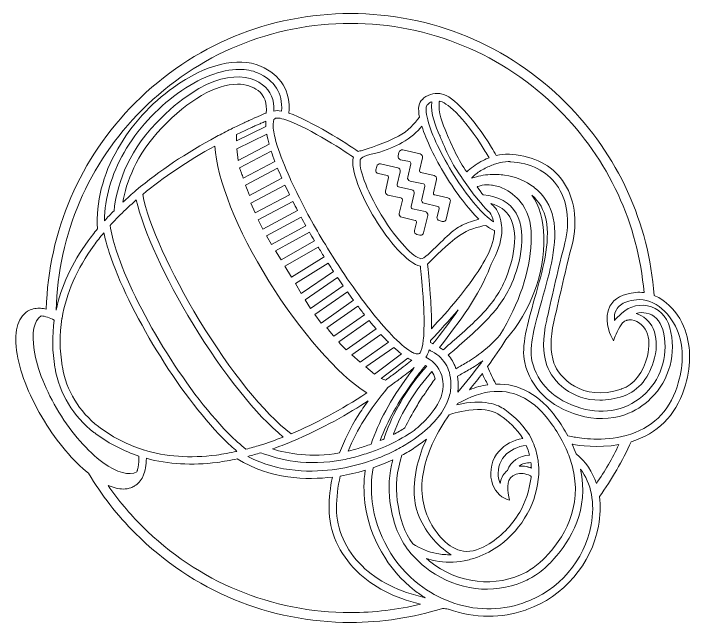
# Model space of a CAD drawing. Header units: millimetres. Extents: x 9 to 1326, y -344 to -41.
# Drawn here: x 9.3 to 325.7, y -325.1 to -40.9 of the extents above; entities that cross this region are included whole.
import ezdxf

# ---------------------------------------------------------------- set-up
doc = ezdxf.new("R2010")
doc.units = ezdxf.units.MM
doc.header["$MEASUREMENT"] = 0
doc.layers.add('Layer 4', color=7, linetype='Continuous')

# ---------------------------------------------------------------- blocks, each defined once
blk = doc.blocks.new('block 2')
at = {"layer": 'Layer 4', "lineweight": 0}
for points, knots in [([(322.81, -188.68), (322.81, -188.68), (322.81, -188.68), (322.81, -188.68), (321.09, -183.78), (317.83, -179.11), (313.88, -175.86), (312.13, -174.42), (310.25, -173.28), (308.31, -172.45), (307.07, -155.55), (302.91, -139.23), (295.93, -123.96), (288.9, -108.58), (279.2, -94.63), (267.08, -82.52), (240.23, -55.67), (204.54, -40.89), (166.58, -40.89), (128.61, -40.89), (92.92, -55.67), (66.08, -82.52), (40.3, -108.29), (25.56, -142.51), (24.52, -178.9), (23.6, -178.68), (22.72, -178.55), (21.9, -178.5), (21.9, -178.5), (21.54, -178.48), (21.54, -178.48), (21.54, -178.48), (21.43, -178.49), (21.43, -178.49), (19.3, -178.44), (17.41, -178.91), (15.81, -179.9), (10.98, -182.86), (9.26, -189.99), (10.97, -199.97), (12.59, -209.42), (17.09, -220.51), (23.64, -231.19), (29.73, -241.13), (37.06, -249.76), (44.27, -255.51), (50.31, -265.66), (57.65, -275.09), (66.08, -283.52), (92.92, -310.36), (128.61, -325.15), (166.58, -325.15), (181.24, -325.15), (195.7, -322.93), (209.54, -318.56), (210.52, -318.69), (211.4, -318.79), (212.24, -318.88), (212.24, -318.88), (212.29, -318.88), (212.29, -318.88), (218.37, -321.11), (224.66, -322.24), (230.98, -322.24), (236.79, -322.24), (242.59, -321.28), (248.2, -319.39), (248.42, -319.32), (248.64, -319.24), (248.86, -319.17), (266, -313.14), (279.14, -297.83), (282.32, -280.15), (283.19, -275.32), (283.34, -270.69), (282.75, -266.39), (288.57, -258.38), (293.56, -249.77), (297.56, -240.77), (309.96, -236.99), (318.29, -228.71), (322.32, -216.16), (325.59, -206.02), (325.75, -197.03), (322.81, -188.68)], [0, 0, 0, 0, 1, 1, 1, 2, 2, 2, 3, 3, 3, 4, 4, 4, 5, 5, 5, 6, 6, 6, 7, 7, 7, 8, 8, 8, 9, 9, 9, 10, 10, 10, 11, 11, 11, 12, 12, 12, 13, 13, 13, 14, 14, 14, 15, 15, 15, 16, 16, 16, 17, 17, 17, 18, 18, 18, 19, 19, 19, 20, 20, 20, 21, 21, 21, 22, 22, 22, 23, 23, 23, 24, 24, 24, 25, 25, 25, 26, 26, 26, 27, 27, 27, 28, 28, 28, 28]), ([(69.33, -85.77), (95.3, -59.79), (129.84, -45.48), (166.58, -45.48), (203.31, -45.48), (237.85, -59.79), (263.83, -85.77), (275.38, -97.32), (284.68, -110.6), (291.46, -125.23), (298.15, -139.69), (302.24, -155.13), (303.6, -171.14), (302.29, -170.96), (300.99, -170.94), (299.74, -171.07), (293.74, -171.71), (289.68, -173.86), (287.68, -177.47), (284.59, -183.02), (287.57, -190.1), (288.55, -192.14), (288.55, -192.14), (289.28, -193.64), (289.28, -193.64), (289.28, -193.64), (289.79, -192.34), (289.79, -192.34), (290.47, -190.59), (292.56, -185.83), (294.11, -184.8), (294.38, -184.62), (294.65, -184.47), (294.92, -184.35), (294.92, -184.35), (295.3, -184.19), (295.3, -184.19), (295.3, -184.19), (295.45, -184.15), (295.45, -184.15), (295.57, -184.11), (295.67, -184.08), (295.79, -184.04), (295.79, -184.04), (295.87, -184.02), (295.87, -184.02), (296.05, -183.98), (296.25, -183.94), (296.44, -183.92), (300.1, -183.53), (303.39, -186.38), (304.75, -189.39), (306.13, -192.46), (306.27, -196.31), (305.17, -200.83), (303.32, -208.43), (298.82, -214.16), (293.13, -216.16), (293.13, -216.16), (292.9, -216.23), (292.9, -216.23), (274.53, -222.36), (263.85, -210.65), (261.55, -204.03), (259.74, -198.81), (259.73, -192.68), (261.53, -184.74), (261.53, -184.74), (261.67, -184.1), (261.67, -184.1), (264.38, -172.06), (266.95, -160.68), (270.02, -148.85), (272.86, -137.9), (271.18, -126.66), (265.51, -118.79), (260.38, -111.67), (252.25, -107.47), (241.99, -106.64), (241.99, -106.64), (240.87, -106.57), (240.87, -106.57), (240.87, -106.57), (240.52, -106.56), (240.52, -106.56), (240.52, -106.56), (240.52, -106.57), (240.52, -106.57), (240.52, -106.57), (240.4, -106.57), (240.4, -106.57), (238.54, -106.53), (236.6, -106.74), (234.64, -107.19), (233.88, -105.86), (233.13, -104.58), (232.41, -103.41), (223.82, -89.38), (214.38, -79.32), (208.96, -78.36), (208.96, -78.36), (208.73, -78.3), (208.73, -78.3), (208.73, -78.3), (208.29, -78.25), (208.29, -78.25), (205.6, -77.95), (201.84, -78.8), (200.13, -80.98), (198.4, -82.31), (197.95, -85.11), (198.77, -89.31), (196.65, -92.13), (193.26, -95.89), (189.04, -98.1), (182.85, -101.33), (174.77, -103.94), (171.54, -104.93), (171.07, -104.95), (170.63, -105.05), (170.22, -105.22), (164.96, -101.75), (147.94, -90.77), (137.76, -87.33), (138.71, -77.13), (134.13, -69.55), (124.49, -65.39), (114.06, -60.88), (98.87, -64.61), (83.86, -75.36), (73.43, -82.84), (64.21, -93.01), (57.9, -104), (50.88, -116.23), (47.61, -129.16), (48.43, -141.42), (46.84, -143.33), (45.36, -145.23), (44.03, -147.06), (36.46, -157.44), (31.45, -168.3), (29.11, -179.35), (30.03, -144), (44.28, -110.81), (69.33, -85.77)], [0, 0, 0, 0, 1, 1, 1, 2, 2, 2, 3, 3, 3, 4, 4, 4, 5, 5, 5, 6, 6, 6, 7, 7, 7, 8, 8, 8, 9, 9, 9, 10, 10, 10, 11, 11, 11, 12, 12, 12, 13, 13, 13, 14, 14, 14, 15, 15, 15, 16, 16, 16, 17, 17, 17, 18, 18, 18, 19, 19, 19, 20, 20, 20, 21, 21, 21, 22, 22, 22, 23, 23, 23, 24, 24, 24, 25, 25, 25, 26, 26, 26, 27, 27, 27, 28, 28, 28, 29, 29, 29, 30, 30, 30, 31, 31, 31, 32, 32, 32, 33, 33, 33, 34, 34, 34, 35, 35, 35, 36, 36, 36, 37, 37, 37, 38, 38, 38, 39, 39, 39, 40, 40, 40, 41, 41, 41, 42, 42, 42, 43, 43, 43, 44, 44, 44, 45, 45, 45, 46, 46, 46, 47, 47, 47, 48, 48, 48, 48]), ([(134.38, -86.42), (132.91, -86.15), (131.71, -86.15), (130.72, -86.41), (131.07, -81.2), (129.32, -77.07), (125.51, -74.12), (116.91, -67.44), (98.77, -68.1), (75.95, -91.89), (61.65, -106.8), (57.3, -122.41), (56.17, -132.91), (54.61, -134.48), (53.13, -136.05), (51.75, -137.58), (51.77, -127.1), (54.93, -116.11), (60.89, -105.71), (66.96, -95.14), (75.83, -85.36), (85.87, -78.17), (95.98, -70.93), (106.21, -66.94), (114.68, -66.94), (117.81, -66.94), (120.65, -67.48), (123.13, -68.55), (131.19, -72.04), (134.98, -78.05), (134.38, -86.42)], [0, 0, 0, 0, 1, 1, 1, 2, 2, 2, 3, 3, 3, 4, 4, 4, 5, 5, 5, 6, 6, 6, 7, 7, 7, 8, 8, 8, 9, 9, 9, 10, 10, 10, 10]), ([(127.16, -87.36), (127.16, -87.36), (126.92, -87.46), (126.92, -87.46), (126.92, -87.46), (126.92, -87.45), (126.92, -87.45), (126.92, -87.45), (125.81, -87.92), (125.81, -87.92), (125.41, -88.08), (124.98, -88.26), (124.52, -88.46), (124.52, -88.46), (124.52, -88.45), (124.52, -88.45), (124.52, -88.45), (123.47, -88.91), (123.47, -88.91), (122.98, -89.12), (122.46, -89.35), (121.91, -89.59), (121.91, -89.59), (121.82, -89.63), (121.82, -89.63), (121.82, -89.63), (121.82, -89.63), (121.82, -89.63), (121.82, -89.63), (120.63, -90.16), (120.63, -90.16), (119.99, -90.45), (119.31, -90.75), (118.6, -91.08), (118.6, -91.08), (117.38, -91.65), (117.38, -91.65), (117.11, -91.77), (116.85, -91.89), (116.58, -92.02), (116.58, -92.02), (116.57, -92), (116.57, -92), (116.57, -92), (114.84, -92.84), (114.84, -92.84), (114.84, -92.84), (114.84, -92.84), (114.84, -92.84), (114.84, -92.84), (113.3, -93.59), (113.3, -93.59), (113.3, -93.59), (113.3, -93.58), (113.3, -93.58), (113.3, -93.58), (112.57, -93.95), (112.57, -93.95), (112.57, -93.95), (111.55, -94.45), (111.55, -94.45), (111.55, -94.45), (110.83, -94.81), (110.83, -94.81), (108.54, -95.95), (106.25, -97.14), (104.02, -98.34), (89.84, -105.96), (77.23, -114.38), (66.55, -123.37), (64.39, -125.18), (62.27, -127.07), (60.22, -128.99), (61.86, -119.93), (66.38, -106.85), (78.44, -94.28), (91.06, -81.12), (103.61, -73.87), (113.77, -73.87), (117.56, -73.87), (120.89, -74.89), (123.4, -76.84), (126.5, -79.25), (127.77, -82.79), (127.16, -87.36)], [0, 0, 0, 0, 1, 1, 1, 2, 2, 2, 3, 3, 3, 4, 4, 4, 5, 5, 5, 6, 6, 6, 7, 7, 7, 8, 8, 8, 9, 9, 9, 10, 10, 10, 11, 11, 11, 12, 12, 12, 13, 13, 13, 14, 14, 14, 15, 15, 15, 16, 16, 16, 17, 17, 17, 18, 18, 18, 19, 19, 19, 20, 20, 20, 21, 21, 21, 22, 22, 22, 23, 23, 23, 24, 24, 24, 25, 25, 25, 26, 26, 26, 27, 27, 27, 28, 28, 28, 28]), ([(208.22, -97.99), (208.22, -97.99), (208.52, -97.86), (208.52, -97.86), (208.52, -97.86), (208.22, -97.99), (208.22, -97.99), (211.07, -104.66), (214.01, -111.55), (218.6, -117.5), (218.6, -117.5), (218.59, -117.51), (218.59, -117.51), (218.59, -117.51), (219.04, -118.23), (219.04, -118.23), (219.04, -118.23), (219.36, -118.62), (219.36, -118.62), (219.36, -118.62), (224.32, -125.71), (224.32, -125.71), (224.84, -126.34), (229.47, -131.9), (231.56, -133.84), (232.23, -134.56), (232.9, -136.19), (233.33, -138.1), (232.73, -137.71), (232.08, -137.24), (231.4, -136.68), (231.4, -136.68), (231.32, -136.62), (231.32, -136.62), (226.24, -132.43), (219.72, -124.25), (213.88, -114.71), (208.08, -105.25), (203.75, -95.76), (202.3, -89.33), (201.46, -85.57), (201.9, -83.92), (202.27, -83.69), (202.27, -83.69), (202.53, -83.5), (202.53, -83.5), (202.53, -83.5), (202.78, -83.19), (202.78, -83.19), (203.07, -82.77), (203.73, -82.35), (204.57, -82.06), (203.89, -87.83), (206.29, -93.45), (208.22, -97.99)], [0, 0, 0, 0, 1, 1, 1, 2, 2, 2, 3, 3, 3, 4, 4, 4, 5, 5, 5, 6, 6, 6, 7, 7, 7, 8, 8, 8, 9, 9, 9, 10, 10, 10, 11, 11, 11, 12, 12, 12, 13, 13, 13, 14, 14, 14, 15, 15, 15, 16, 16, 16, 17, 17, 17, 18, 18, 18, 18]), ([(208.04, -82.1), (208.06, -81.97), (208.09, -81.86), (208.12, -81.8), (208.12, -81.8), (208.23, -81.74), (208.23, -81.74), (210.75, -82.05), (218.93, -88.01), (229.47, -105.21), (230.03, -106.13), (230.62, -107.11), (231.25, -108.21), (230.29, -108.56), (229.36, -108.97), (228.44, -109.44), (228.44, -109.44), (228.43, -109.43), (228.43, -109.43), (228.43, -109.43), (227.43, -109.98), (227.43, -109.98), (226.22, -110.66), (225.04, -111.44), (223.96, -112.28), (222.77, -113.1), (221.74, -113.95), (220.88, -114.81), (216.82, -109.34), (214.06, -102.88), (211.39, -96.63), (209.58, -92.37), (207.32, -87.07), (208.04, -82.1)], [0, 0, 0, 0, 1, 1, 1, 2, 2, 2, 3, 3, 3, 4, 4, 4, 5, 5, 5, 6, 6, 6, 7, 7, 7, 8, 8, 8, 9, 9, 9, 10, 10, 10, 11, 11, 11, 11]), ([(127, -93.61), (127, -93.61), (113.31, -100.36), (113.31, -100.36), (113.31, -100.36), (113.36, -97.4), (113.36, -97.4), (113.36, -97.4), (117.41, -95.44), (117.41, -95.44), (117.8, -95.25), (118.2, -95.07), (118.58, -94.89), (118.58, -94.89), (119.98, -94.24), (119.98, -94.24), (120.66, -93.93), (121.31, -93.63), (121.93, -93.35), (121.93, -93.35), (123.86, -92.5), (123.86, -92.5), (124.17, -92.37), (124.47, -92.23), (124.76, -92.11), (124.76, -92.11), (125.27, -91.89), (125.27, -91.89), (125.93, -91.61), (126.54, -91.35), (127.09, -91.12), (126.99, -91.86), (126.96, -92.7), (127, -93.61)], [0, 0, 0, 0, 1, 1, 1, 2, 2, 2, 3, 3, 3, 4, 4, 4, 5, 5, 5, 6, 6, 6, 7, 7, 7, 8, 8, 8, 9, 9, 9, 10, 10, 10, 11, 11, 11, 11]), ([(178.02, -136.72), (184.18, -146.77), (193.37, -157.86), (199.19, -158.8), (199.48, -161.43), (200, -166.43), (200.39, -171.93), (200.55, -174.25), (200.68, -176.5), (200.77, -178.65), (201, -184.3), (200.95, -188.98), (200.62, -192.53), (200.53, -193.52), (200.41, -194.44), (200.27, -195.26), (199.73, -198.41), (199, -199.31), (198.75, -199.54), (198.75, -199.54), (198.36, -199.72), (198.36, -199.72), (198.19, -199.81), (197.91, -199.83), (197.57, -199.78), (197.33, -199.75), (197.05, -199.68), (196.74, -199.58), (196.39, -199.46), (196.02, -199.3), (195.63, -199.11), (195.63, -199.11), (195.57, -199.08), (195.57, -199.08), (193.29, -197.91), (190.36, -195.55), (186.87, -192.05), (183.85, -189.03), (180.52, -185.25), (176.98, -180.84), (170.07, -172.23), (162.75, -161.69), (155.8, -150.35), (150.59, -141.85), (145.94, -133.49), (141.96, -125.48), (140.66, -122.86), (139.44, -120.3), (138.34, -117.85), (135.76, -112.15), (133.76, -107.04), (132.4, -102.67), (132.4, -102.67), (132.24, -102.15), (132.24, -102.15), (131.32, -99.12), (130.74, -96.53), (130.52, -94.46), (130.23, -91.62), (130.69, -90.26), (131.18, -89.96), (131.18, -89.96), (131.35, -89.85), (131.35, -89.85), (131.39, -89.82), (131.65, -89.66), (132.36, -89.66), (133.14, -89.66), (134.17, -89.84), (135.41, -90.2), (144.72, -92.86), (162.39, -104.2), (167.95, -107.86), (166.16, -113.48), (171.87, -126.69), (178.02, -136.72)], [0, 0, 0, 0, 1, 1, 1, 2, 2, 2, 3, 3, 3, 4, 4, 4, 5, 5, 5, 6, 6, 6, 7, 7, 7, 8, 8, 8, 9, 9, 9, 10, 10, 10, 11, 11, 11, 12, 12, 12, 13, 13, 13, 14, 14, 14, 15, 15, 15, 16, 16, 16, 17, 17, 17, 18, 18, 18, 19, 19, 19, 20, 20, 20, 21, 21, 21, 22, 22, 22, 23, 23, 23, 24, 24, 24, 25, 25, 25, 25]), ([(171.14, -109), (171.21, -108.8), (171.88, -107.44), (178.36, -106.01), (183.5, -104.88), (187.46, -102.81), (190.64, -101.16), (194.55, -99.11), (197.76, -95.93), (199.86, -93.46), (201.9, -99.96), (205.92, -108.32), (210.94, -116.52), (215.99, -124.76), (221.64, -132.16), (226.53, -136.92), (225.14, -137.25), (223.81, -137.64), (222.55, -138.09), (219.83, -139.04), (217.45, -140.24), (215.46, -141.66), (213.04, -143.38), (210.27, -146.11), (207.59, -148.74), (204.47, -151.81), (200.58, -155.63), (199.38, -155.33), (196.03, -154.52), (188.84, -147.78), (180.96, -134.92), (173.58, -122.87), (170.39, -112.72), (171.12, -109.25), (171.12, -109.25), (171.17, -109.12), (171.17, -109.12), (171.17, -109.12), (171.14, -109), (171.14, -109)], [0, 0, 0, 0, 1, 1, 1, 2, 2, 2, 3, 3, 3, 4, 4, 4, 5, 5, 5, 6, 6, 6, 7, 7, 7, 8, 8, 8, 9, 9, 9, 10, 10, 10, 11, 11, 11, 12, 12, 12, 13, 13, 13, 13]), ([(114.1, -109.45), (114.1, -109.45), (113.57, -104.08), (113.57, -104.08), (113.57, -104.08), (127.45, -97.23), (127.45, -97.23), (127.71, -98.62), (128.08, -100.15), (128.54, -101.8), (128.54, -101.8), (114.1, -109.45), (114.1, -109.45)], [0, 0, 0, 0, 1, 1, 1, 2, 2, 2, 3, 3, 3, 4, 4, 4, 4]), ([(103.19, -102.72), (104.15, -118.23), (113.58, -141.76), (128.5, -165.85), (143.16, -189.5), (160.6, -209.42), (174.16, -218.02), (162.21, -225.84), (150.33, -232.26), (138.84, -237.1), (126.12, -227.27), (110.51, -207.96), (95.99, -184.09), (82.4, -161.75), (72.29, -139.27), (69.54, -125.37), (79.24, -117.3), (90.56, -109.69), (103.19, -102.72)], [0, 0, 0, 0, 1, 1, 1, 2, 2, 2, 3, 3, 3, 4, 4, 4, 5, 5, 5, 6, 6, 6, 6]), ([(189.95, -109.12), (189.95, -109.12), (194.07, -109.99), (194.07, -109.99), (194.3, -110.04), (194.49, -110.17), (194.61, -110.37), (194.74, -110.56), (194.78, -110.8), (194.72, -111.02), (194.72, -111.02), (193.26, -117.25), (193.26, -117.25), (193.17, -117.64), (193.24, -118.05), (193.45, -118.39), (193.67, -118.74), (194, -118.98), (194.4, -119.06), (194.4, -119.06), (200.58, -120.44), (200.58, -120.44), (200.81, -120.49), (201, -120.63), (201.12, -120.82), (201.24, -121.02), (201.28, -121.25), (201.23, -121.47), (201.23, -121.47), (199.8, -127.64), (199.8, -127.64), (199.7, -128.03), (199.77, -128.44), (199.99, -128.78), (200.2, -129.12), (200.54, -129.36), (200.93, -129.45), (200.93, -129.45), (207.3, -130.9), (207.3, -130.9), (207.53, -130.96), (207.72, -131.09), (207.84, -131.29), (207.96, -131.49), (208, -131.72), (207.94, -131.94), (207.94, -131.94), (206.98, -135.74), (206.98, -135.74), (206.78, -136.54), (207.24, -137.34), (208.04, -137.56), (208.04, -137.56), (209.39, -137.95), (209.39, -137.95), (209.53, -137.98), (209.66, -138), (209.8, -138), (210.07, -138), (210.33, -137.93), (210.56, -137.79), (210.92, -137.58), (211.17, -137.24), (211.27, -136.84), (211.27, -136.84), (213.17, -128.75), (213.17, -128.75), (213.27, -128.35), (213.2, -127.94), (212.98, -127.6), (212.77, -127.25), (212.43, -127.01), (212.03, -126.93), (212.03, -126.93), (205.93, -125.58), (205.93, -125.58), (205.7, -125.54), (205.51, -125.4), (205.39, -125.21), (205.27, -125.01), (205.23, -124.78), (205.28, -124.56), (205.28, -124.56), (206.73, -118.32), (206.73, -118.32), (206.82, -117.92), (206.75, -117.52), (206.53, -117.17), (206.32, -116.83), (205.98, -116.59), (205.59, -116.5), (205.59, -116.5), (199.48, -115.12), (199.48, -115.12), (199.26, -115.06), (199.07, -114.93), (198.95, -114.74), (198.83, -114.54), (198.79, -114.31), (198.84, -114.09), (198.84, -114.09), (200.21, -108.23), (200.21, -108.23), (200.31, -107.83), (200.24, -107.43), (200.02, -107.08), (199.81, -106.74), (199.47, -106.5), (199.08, -106.41), (199.08, -106.41), (191.01, -104.58), (191.01, -104.58), (190.22, -104.4), (189.43, -104.89), (189.21, -105.7), (189.21, -105.7), (188.8, -107.26), (188.8, -107.26), (188.7, -107.66), (188.76, -108.08), (188.98, -108.43), (189.2, -108.79), (189.54, -109.03), (189.95, -109.12)], [0, 0, 0, 0, 1, 1, 1, 2, 2, 2, 3, 3, 3, 4, 4, 4, 5, 5, 5, 6, 6, 6, 7, 7, 7, 8, 8, 8, 9, 9, 9, 10, 10, 10, 11, 11, 11, 12, 12, 12, 13, 13, 13, 14, 14, 14, 15, 15, 15, 16, 16, 16, 17, 17, 17, 18, 18, 18, 19, 19, 19, 20, 20, 20, 21, 21, 21, 22, 22, 22, 23, 23, 23, 24, 24, 24, 25, 25, 25, 26, 26, 26, 27, 27, 27, 28, 28, 28, 29, 29, 29, 30, 30, 30, 31, 31, 31, 32, 32, 32, 33, 33, 33, 34, 34, 34, 35, 35, 35, 36, 36, 36, 37, 37, 37, 38, 38, 38, 39, 39, 39, 40, 40, 40, 41, 41, 41, 41]), ([(116.48, -117.75), (116.21, -116.93), (115.95, -116.14), (115.71, -115.37), (115.71, -115.37), (114.81, -112.98), (114.81, -112.98), (114.81, -112.98), (129.58, -105.15), (129.58, -105.15), (130.08, -106.66), (130.65, -108.26), (131.28, -109.91), (131.28, -109.91), (116.48, -117.75), (116.48, -117.75)], [0, 0, 0, 0, 1, 1, 1, 2, 2, 2, 3, 3, 3, 4, 4, 4, 5, 5, 5, 5]), ([(261.26, -136.45), (260.07, -130.63), (256.98, -125.65), (252.32, -122.03), (252.32, -122.03), (252.27, -122), (252.27, -122), (248.44, -119.03), (243.67, -117.06), (238.5, -116.31), (236.32, -115.99), (234.06, -115.9), (231.82, -116.03), (228.86, -116.21), (225.99, -116.78), (223.27, -117.74), (223.24, -117.71), (223.21, -117.67), (223.18, -117.64), (223.65, -117.13), (224.14, -116.65), (224.63, -116.21), (225.94, -115.12), (227.6, -114.05), (229.42, -113.11), (231.06, -112.28), (232.74, -111.58), (234.43, -111.06), (236.51, -110.41), (238.51, -110.05), (240.21, -110.03), (240.21, -110.03), (240.51, -110.02), (240.51, -110.02), (240.57, -110.02), (240.62, -110.02), (240.71, -110.03), (240.71, -110.03), (240.98, -110.03), (240.98, -110.03), (241.06, -110.04), (241.14, -110.04), (241.22, -110.04), (250.68, -110.69), (258.11, -114.42), (262.71, -120.81), (267.79, -127.86), (269.27, -138.02), (266.68, -147.99), (263.58, -159.94), (261, -171.36), (258.28, -183.46), (258.28, -183.46), (258.16, -183.99), (258.16, -183.99), (256.22, -192.58), (256.26, -199.31), (258.29, -205.16), (260.98, -212.91), (269.92, -221.38), (283, -221.38), (286.4, -221.38), (290.08, -220.81), (294, -219.5), (294, -219.5), (294.27, -219.41), (294.27, -219.41), (301.07, -217.02), (306.4, -210.38), (308.52, -201.65), (309.8, -196.36), (309.59, -191.76), (307.89, -187.98), (306.36, -184.57), (303.34, -181.89), (299.98, -180.88), (301.52, -180.47), (303.11, -180.41), (304.63, -180.69), (308.4, -181.41), (311.13, -184.16), (312.32, -188.46), (315.26, -199.04), (312.24, -210.38), (304.43, -218.07), (296.49, -225.88), (285.45, -228.45), (274.13, -225.11), (261.84, -221.48), (253.72, -213.62), (251.26, -202.97), (249.74, -196.38), (252.7, -185.95), (255.84, -174.91), (259.64, -161.55), (263.56, -147.73), (261.26, -136.45)], [0, 0, 0, 0, 1, 1, 1, 2, 2, 2, 3, 3, 3, 4, 4, 4, 5, 5, 5, 6, 6, 6, 7, 7, 7, 8, 8, 8, 9, 9, 9, 10, 10, 10, 11, 11, 11, 12, 12, 12, 13, 13, 13, 14, 14, 14, 15, 15, 15, 16, 16, 16, 17, 17, 17, 18, 18, 18, 19, 19, 19, 20, 20, 20, 21, 21, 21, 22, 22, 22, 23, 23, 23, 24, 24, 24, 25, 25, 25, 26, 26, 26, 27, 27, 27, 28, 28, 28, 29, 29, 29, 30, 30, 30, 31, 31, 31, 32, 32, 32, 32]), ([(119.41, -125.76), (118.77, -124.16), (118.17, -122.58), (117.62, -121.05), (117.62, -121.05), (132.55, -113.14), (132.55, -113.14), (133.17, -114.63), (133.83, -116.2), (134.54, -117.79), (134.54, -117.79), (119.41, -125.76), (119.41, -125.76)], [0, 0, 0, 0, 1, 1, 1, 2, 2, 2, 3, 3, 3, 4, 4, 4, 4]), ([(179.58, -115.63), (179.58, -115.63), (183.68, -116.47), (183.68, -116.47), (183.91, -116.52), (184.11, -116.65), (184.23, -116.85), (184.36, -117.05), (184.4, -117.28), (184.34, -117.5), (184.34, -117.5), (182.86, -123.79), (182.86, -123.79), (182.76, -124.19), (182.83, -124.59), (183.05, -124.94), (183.26, -125.28), (183.6, -125.52), (184, -125.61), (184, -125.61), (190.13, -126.98), (190.13, -126.98), (190.35, -127.03), (190.54, -127.16), (190.66, -127.36), (190.79, -127.55), (190.83, -127.78), (190.77, -128), (190.77, -128), (189.35, -134.2), (189.35, -134.2), (189.26, -134.6), (189.33, -135), (189.54, -135.34), (189.76, -135.69), (190.09, -135.93), (190.49, -136.01), (190.49, -136.01), (196.76, -137.43), (196.76, -137.43), (196.98, -137.48), (197.18, -137.62), (197.3, -137.82), (197.42, -138.01), (197.45, -138.25), (197.4, -138.47), (197.4, -138.47), (196.45, -142.21), (196.45, -142.21), (196.35, -142.6), (196.41, -143.01), (196.62, -143.35), (196.83, -143.7), (197.17, -143.95), (197.56, -144.04), (197.56, -144.04), (198.89, -144.36), (198.89, -144.36), (199.01, -144.39), (199.13, -144.41), (199.25, -144.41), (199.52, -144.41), (199.79, -144.33), (200.03, -144.18), (200.37, -143.97), (200.62, -143.64), (200.71, -143.25), (200.71, -143.25), (202.62, -135.2), (202.62, -135.2), (202.72, -134.8), (202.65, -134.39), (202.43, -134.05), (202.22, -133.7), (201.88, -133.46), (201.48, -133.37), (201.48, -133.37), (195.52, -132.07), (195.52, -132.07), (195.3, -132.02), (195.11, -131.89), (194.98, -131.69), (194.86, -131.49), (194.82, -131.26), (194.88, -131.04), (194.88, -131.04), (196.32, -124.96), (196.32, -124.96), (196.41, -124.56), (196.35, -124.15), (196.13, -123.81), (195.91, -123.46), (195.57, -123.22), (195.17, -123.14), (195.17, -123.14), (189, -121.78), (189, -121.78), (188.78, -121.73), (188.58, -121.6), (188.46, -121.4), (188.34, -121.21), (188.3, -120.98), (188.35, -120.75), (188.35, -120.75), (189.78, -114.72), (189.78, -114.72), (189.87, -114.33), (189.81, -113.92), (189.59, -113.57), (189.37, -113.23), (189.04, -112.99), (188.64, -112.9), (188.64, -112.9), (180.6, -111.12), (180.6, -111.12), (179.8, -110.94), (179.01, -111.44), (178.8, -112.25), (178.8, -112.25), (178.42, -113.79), (178.42, -113.79), (178.32, -114.19), (178.38, -114.61), (178.6, -114.96), (178.83, -115.31), (179.17, -115.55), (179.58, -115.63)], [0, 0, 0, 0, 1, 1, 1, 2, 2, 2, 3, 3, 3, 4, 4, 4, 5, 5, 5, 6, 6, 6, 7, 7, 7, 8, 8, 8, 9, 9, 9, 10, 10, 10, 11, 11, 11, 12, 12, 12, 13, 13, 13, 14, 14, 14, 15, 15, 15, 16, 16, 16, 17, 17, 17, 18, 18, 18, 19, 19, 19, 20, 20, 20, 21, 21, 21, 22, 22, 22, 23, 23, 23, 24, 24, 24, 25, 25, 25, 26, 26, 26, 27, 27, 27, 28, 28, 28, 29, 29, 29, 30, 30, 30, 31, 31, 31, 32, 32, 32, 33, 33, 33, 34, 34, 34, 35, 35, 35, 36, 36, 36, 37, 37, 37, 38, 38, 38, 39, 39, 39, 40, 40, 40, 41, 41, 41, 42, 42, 42, 42]), ([(122.08, -133.98), (122.08, -133.98), (120.04, -129.33), (120.04, -129.33), (120.04, -129.33), (135.96, -120.94), (135.96, -120.94), (136.65, -122.43), (137.38, -123.96), (138.13, -125.5), (138.13, -125.5), (122.08, -133.98), (122.08, -133.98)], [0, 0, 0, 0, 1, 1, 1, 2, 2, 2, 3, 3, 3, 4, 4, 4, 4]), ([(226.38, -200.1), (225.1, -201.05), (223.81, -201.93), (222.55, -202.72), (220.84, -203.79), (219.04, -204.81), (217.3, -205.8), (216.79, -206.09), (216.27, -206.38), (215.76, -206.68), (215.54, -206.01), (215.29, -205.36), (215.01, -204.74), (215.01, -204.74), (215.04, -204.73), (215.04, -204.73), (215.04, -204.73), (214.31, -203.33), (214.31, -203.33), (214.31, -203.33), (214.15, -203.04), (214.15, -203.04), (214.15, -203.04), (214.14, -203.05), (214.14, -203.05), (213.59, -202.12), (212.95, -201.22), (212.23, -200.37), (213.88, -198.88), (215.64, -197.35), (217.21, -195.97), (217.21, -195.97), (217.29, -195.9), (217.29, -195.9), (220.6, -193), (224.03, -190.01), (227.25, -186.86), (227.25, -186.86), (227.77, -186.35), (227.77, -186.35), (234.13, -180.07), (238.4, -174.35), (241.2, -168.34), (244.95, -160.32), (249.73, -144.07), (243.9, -134.1), (240.95, -129.05), (235.75, -126.15), (228.46, -125.47), (228.09, -125.04), (227.73, -124.59), (227.39, -124.17), (227.39, -124.17), (225.74, -121.74), (225.74, -121.74), (225.84, -121.7), (225.94, -121.67), (226.04, -121.63), (226.74, -121.39), (227.43, -121.18), (228.07, -121.04), (229.48, -120.81), (230.95, -120.79), (232.45, -120.97), (232.78, -121.01), (233.09, -121.05), (233.41, -121.11), (235.3, -121.45), (237.15, -122.09), (238.92, -123.02), (242.05, -124.66), (244.83, -127.16), (246.95, -130.24), (250.04, -134.75), (251.27, -140.08), (250.92, -147.55), (250.26, -161.65), (245.49, -175.86), (236.33, -190.98), (233.31, -194.39), (229.96, -197.46), (226.38, -200.1)], [0, 0, 0, 0, 1, 1, 1, 2, 2, 2, 3, 3, 3, 4, 4, 4, 5, 5, 5, 6, 6, 6, 7, 7, 7, 8, 8, 8, 9, 9, 9, 10, 10, 10, 11, 11, 11, 12, 12, 12, 13, 13, 13, 14, 14, 14, 15, 15, 15, 16, 16, 16, 17, 17, 17, 18, 18, 18, 19, 19, 19, 20, 20, 20, 21, 21, 21, 22, 22, 22, 23, 23, 23, 24, 24, 24, 25, 25, 25, 26, 26, 26, 27, 27, 27, 27]), ([(319.04, -215.11), (319.04, -215.11), (319.04, -215.11), (319.04, -215.11), (315.22, -226.97), (307.2, -234.62), (295.21, -237.86), (284.55, -240.74), (274.01, -239.16), (271.03, -238.61), (270.08, -238.43), (269.07, -238.22), (268.02, -237.97), (266.49, -235.18), (264.74, -232.43), (262.81, -229.78), (254.89, -218.88), (245.36, -213.52), (234.48, -213.84), (232.94, -211.23), (231.63, -208.5), (230.57, -205.69), (233.76, -201.37), (236.64, -197.1), (239.12, -193.02), (250.79, -179.75), (257.23, -162.31), (256.77, -145.18), (256.55, -137.05), (254.7, -130.49), (251.27, -125.65), (254.68, -128.68), (256.96, -132.62), (257.88, -137.14), (260.02, -147.6), (256.21, -161.01), (252.52, -173.97), (249.26, -185.45), (246.18, -196.29), (247.9, -203.75), (250.65, -215.66), (259.62, -224.43), (273.15, -228.42), (280.56, -230.6), (288.02, -230.51), (294.72, -228.15), (299.24, -226.56), (303.32, -224), (306.85, -220.52), (315.55, -211.96), (318.92, -199.32), (315.65, -187.53), (314.11, -181.99), (310.33, -178.26), (305.27, -177.31), (300.33, -176.37), (294.99, -178.28), (291.99, -182.07), (291.15, -182.66), (290.4, -183.39), (289.79, -184.2), (289.62, -182.23), (289.92, -180.53), (290.69, -179.15), (291.6, -177.52), (293.22, -176.28), (295.52, -175.47), (296.83, -175.01), (298.37, -174.69), (300.1, -174.5), (308.59, -173.59), (316.66, -181.58), (319.56, -189.82), (322.23, -197.44), (322.06, -205.71), (319.04, -215.11)], [0, 0, 0, 0, 1, 1, 1, 2, 2, 2, 3, 3, 3, 4, 4, 4, 5, 5, 5, 6, 6, 6, 7, 7, 7, 8, 8, 8, 9, 9, 9, 10, 10, 10, 11, 11, 11, 12, 12, 12, 13, 13, 13, 14, 14, 14, 15, 15, 15, 16, 16, 16, 17, 17, 17, 18, 18, 18, 19, 19, 19, 20, 20, 20, 21, 21, 21, 22, 22, 22, 23, 23, 23, 24, 24, 24, 25, 25, 25, 25]), ([(109.73, -237.04), (109.73, -237.04), (109.61, -236.93), (109.61, -236.93), (109.54, -236.85), (109.46, -236.77), (109.38, -236.69), (109.38, -236.69), (109.34, -236.64), (109.34, -236.64), (89.27, -216.31), (65.94, -178.17), (57.2, -151.39), (55.8, -147.07), (54.83, -143.2), (54.33, -139.87), (55.82, -138.22), (57.4, -136.55), (59.04, -134.92), (61.34, -132.61), (63.87, -130.26), (66.56, -127.92), (69.87, -142.37), (79.77, -164), (93.12, -185.94), (107.21, -209.1), (122.51, -228.24), (135.17, -238.58), (131.44, -240.06), (127.8, -241.35), (124.33, -242.42), (122.19, -243.09), (119.98, -243.71), (117.77, -244.28), (115.2, -242.25), (112.49, -239.82), (109.73, -237.04)], [0, 0, 0, 0, 1, 1, 1, 2, 2, 2, 3, 3, 3, 4, 4, 4, 5, 5, 5, 6, 6, 6, 7, 7, 7, 8, 8, 8, 9, 9, 9, 10, 10, 10, 11, 11, 11, 12, 12, 12, 12]), ([(125.67, -141.55), (125.67, -141.55), (123.52, -137.11), (123.52, -137.11), (123.52, -137.11), (139.67, -128.59), (139.67, -128.59), (140.38, -130.01), (141.12, -131.45), (141.88, -132.88), (141.88, -132.88), (125.67, -141.55), (125.67, -141.55)], [0, 0, 0, 0, 1, 1, 1, 2, 2, 2, 3, 3, 3, 4, 4, 4, 4]), ([(231.82, -159.05), (232.02, -158.56), (232.21, -158.06), (232.38, -157.59), (235.28, -152.39), (236.8, -147.93), (237.17, -143.57), (237.25, -142.66), (237.26, -141.74), (237.19, -140.76), (237.02, -138.3), (236.27, -134.61), (234.73, -132.32), (234.59, -132.12), (234.23, -131.61), (234.03, -131.42), (234.03, -131.42), (233.98, -131.38), (233.98, -131.38), (233.87, -131.26), (233.74, -131.15), (233.63, -131.05), (233.15, -130.61), (232.66, -130.12), (232.16, -129.61), (236.18, -130.67), (239.12, -132.77), (240.92, -135.84), (246.03, -144.58), (241.54, -159.47), (238.07, -166.88), (235.45, -172.5), (231.41, -177.91), (225.35, -183.9), (225.35, -183.9), (224.84, -184.4), (224.84, -184.4), (221.68, -187.48), (218.29, -190.44), (215.01, -193.31), (213.28, -194.83), (211.48, -196.4), (209.76, -197.95), (209.24, -197.53), (208.69, -197.12), (208.11, -196.73), (217.87, -184.26), (226.39, -172.8), (231.82, -159.05)], [0, 0, 0, 0, 1, 1, 1, 2, 2, 2, 3, 3, 3, 4, 4, 4, 5, 5, 5, 6, 6, 6, 7, 7, 7, 8, 8, 8, 9, 9, 9, 10, 10, 10, 11, 11, 11, 12, 12, 12, 13, 13, 13, 14, 14, 14, 15, 15, 15, 16, 16, 16, 16]), ([(129.75, -148.69), (129.75, -148.69), (127.28, -144.6), (127.28, -144.6), (127.28, -144.6), (143.5, -135.93), (143.5, -135.93), (144.22, -137.26), (144.96, -138.61), (145.72, -139.96), (145.72, -139.96), (129.75, -148.69), (129.75, -148.69)], [0, 0, 0, 0, 1, 1, 1, 2, 2, 2, 3, 3, 3, 4, 4, 4, 4]), ([(232.7, -141.73), (232.7, -141.73), (233.02, -141.9), (233.02, -141.9), (233.02, -141.9), (233.03, -141.88), (233.03, -141.88), (233.28, -142), (233.53, -142.11), (233.78, -142.2), (233.78, -142.59), (233.77, -142.94), (233.74, -143.28), (233.4, -147.16), (232, -151.21), (229.3, -156.03), (228.7, -157.1), (228.06, -158.18), (227.34, -159.33), (220.84, -169.77), (212.46, -179.3), (204.32, -188.04), (204.39, -185.32), (204.36, -182.21), (204.23, -178.78), (204.23, -178.78), (204.2, -178.22), (204.2, -178.22), (204.11, -176.16), (203.99, -173.96), (203.83, -171.69), (203.42, -165.82), (202.86, -160.58), (202.56, -157.88), (202.68, -157.75), (202.88, -157.54), (203.16, -157.24), (205.54, -154.77), (211.69, -148.58), (217.46, -144.47), (221.35, -141.7), (226.27, -140.39), (229.75, -139.78), (230.35, -140.24), (230.93, -140.65), (231.47, -141), (231.47, -141), (231.46, -141.03), (231.46, -141.03), (231.46, -141.03), (232.7, -141.73), (232.7, -141.73)], [0, 0, 0, 0, 1, 1, 1, 2, 2, 2, 3, 3, 3, 4, 4, 4, 5, 5, 5, 6, 6, 6, 7, 7, 7, 8, 8, 8, 9, 9, 9, 10, 10, 10, 11, 11, 11, 12, 12, 12, 13, 13, 13, 14, 14, 14, 15, 15, 15, 16, 16, 16, 17, 17, 17, 17]), ([(53.92, -152.46), (62.79, -179.65), (86.59, -218.54), (106.97, -239.16), (106.97, -239.16), (107.37, -239.56), (107.37, -239.56), (109.46, -241.66), (111.54, -243.58), (113.56, -245.29), (110.27, -246.01), (107.04, -246.58), (103.95, -246.98), (91.69, -248.56), (80.27, -247.76), (69.98, -244.58), (69.98, -244.58), (69.78, -244.52), (69.78, -244.52), (62.78, -242.33), (56.18, -239.01), (50.17, -234.63), (49.74, -234.32), (49.32, -234.01), (48.9, -233.69), (39.92, -226.82), (33.93, -216.93), (32.03, -205.82), (32.03, -205.82), (31.98, -205.56), (31.98, -205.56), (30.73, -198.09), (30.7, -190.6), (31.87, -183.3), (31.87, -183.3), (31.9, -183.14), (31.9, -183.14), (33.8, -171.52), (38.82, -160.06), (46.82, -149.09), (48.22, -147.17), (49.77, -145.19), (51.42, -143.22), (52, -146.02), (52.84, -149.13), (53.92, -152.46)], [0, 0, 0, 0, 1, 1, 1, 2, 2, 2, 3, 3, 3, 4, 4, 4, 5, 5, 5, 6, 6, 6, 7, 7, 7, 8, 8, 8, 9, 9, 9, 10, 10, 10, 11, 11, 11, 12, 12, 12, 13, 13, 13, 14, 14, 14, 15, 15, 15, 15]), ([(134.12, -155.9), (134.12, -155.9), (131.54, -151.64), (131.54, -151.64), (131.54, -151.64), (147.41, -142.96), (147.41, -142.96), (148.15, -144.25), (148.91, -145.55), (149.71, -146.92), (149.71, -146.92), (134.12, -155.9), (134.12, -155.9)], [0, 0, 0, 0, 1, 1, 1, 2, 2, 2, 3, 3, 3, 4, 4, 4, 4]), ([(139.04, -164.01), (139.04, -164.01), (135.91, -158.85), (135.91, -158.85), (135.91, -158.85), (151.48, -149.88), (151.48, -149.88), (151.93, -150.64), (152.39, -151.39), (152.86, -152.15), (153.33, -152.92), (153.81, -153.69), (154.28, -154.46), (154.28, -154.46), (139.04, -164.01), (139.04, -164.01)], [0, 0, 0, 0, 1, 1, 1, 2, 2, 2, 3, 3, 3, 4, 4, 4, 5, 5, 5, 5]), ([(143.61, -171.56), (143.61, -171.56), (140.82, -166.96), (140.82, -166.96), (140.82, -166.96), (156.12, -157.38), (156.12, -157.38), (156.94, -158.67), (157.79, -159.98), (158.65, -161.28), (158.65, -161.28), (143.61, -171.56), (143.61, -171.56)], [0, 0, 0, 0, 1, 1, 1, 2, 2, 2, 3, 3, 3, 4, 4, 4, 4]), ([(147.88, -178.6), (147.88, -178.6), (145.4, -174.51), (145.4, -174.51), (145.4, -174.51), (160.55, -164.16), (160.55, -164.16), (161.42, -165.46), (162.29, -166.74), (163.14, -167.96), (163.14, -167.96), (147.88, -178.6), (147.88, -178.6)], [0, 0, 0, 0, 1, 1, 1, 2, 2, 2, 3, 3, 3, 4, 4, 4, 4]), ([(152.8, -185.37), (152.8, -185.37), (149.84, -181.44), (149.84, -181.44), (149.84, -181.44), (165.12, -170.79), (165.12, -170.79), (166.05, -172.11), (167, -173.42), (167.94, -174.7), (167.94, -174.7), (152.8, -185.37), (152.8, -185.37)], [0, 0, 0, 0, 1, 1, 1, 2, 2, 2, 3, 3, 3, 4, 4, 4, 4]), ([(158.79, -191.57), (157.73, -190.31), (156.65, -188.99), (155.57, -187.64), (155.57, -187.64), (170, -177.47), (170, -177.47), (171.05, -178.87), (172.11, -180.24), (173.14, -181.55), (173.14, -181.55), (158.79, -191.57), (158.79, -191.57)], [0, 0, 0, 0, 1, 1, 1, 2, 2, 2, 3, 3, 3, 4, 4, 4, 4]), ([(203.99, -193.45), (208.18, -188.99), (212.55, -184.28), (216.82, -179.26), (213.01, -184.82), (208.84, -190.21), (205.08, -195), (204.69, -194.82), (204.29, -194.63), (203.87, -194.46), (203.92, -194.13), (203.96, -193.8), (203.99, -193.45)], [0, 0, 0, 0, 1, 1, 1, 2, 2, 2, 3, 3, 3, 4, 4, 4, 4]), ([(30.44, -227.01), (24.36, -217.09), (20.24, -206.8), (18.86, -198.04), (17.57, -189.94), (18.76, -184.25), (22.2, -181.99), (24.01, -182.18), (26.06, -182.85), (28.29, -183.98), (27.25, -191.28), (27.34, -198.74), (28.58, -206.14), (28.58, -206.14), (28.63, -206.41), (28.63, -206.41), (30.68, -218.37), (37.13, -229.03), (46.8, -236.42), (47.24, -236.76), (47.69, -237.09), (48.14, -237.42), (54.17, -241.81), (60.78, -245.19), (67.79, -247.49), (67.83, -248.84), (67.79, -250.08), (67.66, -251.19), (67.66, -251.19), (67.64, -251.4), (67.64, -251.4), (67.6, -251.67), (67.56, -251.93), (67.51, -252.2), (67.51, -252.2), (67.49, -252.34), (67.49, -252.34), (67.44, -252.62), (67.38, -252.88), (67.32, -253.15), (67.32, -253.15), (67.27, -253.34), (67.27, -253.34), (67.21, -253.58), (67.14, -253.82), (67.07, -254.05), (67.07, -254.05), (67.01, -254.27), (67.01, -254.27), (66.95, -254.45), (66.88, -254.62), (66.81, -254.81), (63.24, -256.83), (57.63, -255.3), (51, -250.49), (43.83, -245.28), (36.53, -236.94), (30.44, -227.01)], [0, 0, 0, 0, 1, 1, 1, 2, 2, 2, 3, 3, 3, 4, 4, 4, 5, 5, 5, 6, 6, 6, 7, 7, 7, 8, 8, 8, 9, 9, 9, 10, 10, 10, 11, 11, 11, 12, 12, 12, 13, 13, 13, 14, 14, 14, 15, 15, 15, 16, 16, 16, 17, 17, 17, 18, 18, 18, 19, 19, 19, 19]), ([(164.52, -197.86), (164.52, -197.86), (164.03, -197.44), (164.03, -197.44), (163.06, -196.41), (162.06, -195.32), (161.06, -194.19), (161.06, -194.19), (175.31, -184.25), (175.31, -184.25), (176.38, -185.57), (177.45, -186.85), (178.49, -188.05), (178.49, -188.05), (164.52, -197.86), (164.52, -197.86)], [0, 0, 0, 0, 1, 1, 1, 2, 2, 2, 3, 3, 3, 4, 4, 4, 5, 5, 5, 5]), ([(171.11, -203.56), (171.11, -203.56), (167.21, -200.19), (167.21, -200.19), (167.21, -200.19), (180.79, -190.65), (180.79, -190.65), (182, -191.98), (183.17, -193.22), (184.26, -194.32), (184.26, -194.32), (171.11, -203.56), (171.11, -203.56)], [0, 0, 0, 0, 1, 1, 1, 2, 2, 2, 3, 3, 3, 4, 4, 4, 4]), ([(124.77, -245.9), (133.06, -249.19), (146.4, -252.41), (163.04, -249.22), (165.74, -248.7), (168.46, -248.03), (171.15, -247.22), (173.56, -246.49), (175.87, -245.71), (178.22, -244.83), (180.38, -244.03), (182.43, -243.19), (184.32, -242.33), (187.98, -240.68), (194.42, -236.81), (194.5, -236.76), (196.81, -235.19), (199.12, -233.21), (201.54, -230.72), (207.95, -224.12), (210.65, -217.66), (209.56, -211.51), (208.79, -207.16), (206.03, -203.53), (201.77, -201.27), (202.37, -200.45), (202.84, -199.35), (203.22, -197.93), (203.71, -198.16), (204.19, -198.4), (204.65, -198.65), (204.65, -198.65), (204.73, -198.7), (204.73, -198.7), (206.2, -199.51), (207.5, -200.46), (208.59, -201.51), (209.77, -202.65), (210.75, -203.96), (211.5, -205.4), (212.17, -206.7), (212.68, -208.13), (212.99, -209.64), (213.38, -211.51), (213.5, -213.57), (213.36, -215.77), (213.22, -217.9), (212.68, -220.11), (211.74, -222.31), (211.74, -222.31), (211.07, -223.76), (211.07, -223.76), (211.07, -223.76), (210.94, -224.01), (210.94, -224.01), (207.95, -229.83), (202.4, -235.53), (194.89, -240.5), (192.79, -241.89), (190.56, -243.2), (188.26, -244.41), (185.84, -245.68), (183.3, -246.86), (180.69, -247.92), (178.86, -248.66), (176.95, -249.36), (175, -250), (170.12, -251.61), (165.11, -252.81), (160.11, -253.55), (149.24, -255.17), (133.3, -255.43), (118.63, -247.63), (120.63, -247.11), (122.69, -246.53), (124.77, -245.9)], [0, 0, 0, 0, 1, 1, 1, 2, 2, 2, 3, 3, 3, 4, 4, 4, 5, 5, 5, 6, 6, 6, 7, 7, 7, 8, 8, 8, 9, 9, 9, 10, 10, 10, 11, 11, 11, 12, 12, 12, 13, 13, 13, 14, 14, 14, 15, 15, 15, 16, 16, 16, 17, 17, 17, 18, 18, 18, 19, 19, 19, 20, 20, 20, 21, 21, 21, 22, 22, 22, 23, 23, 23, 24, 24, 24, 25, 25, 25, 25]), ([(177.71, -209.26), (177.71, -209.26), (173.8, -205.88), (173.8, -205.88), (173.8, -205.88), (186.79, -196.76), (186.79, -196.76), (188.05, -197.92), (189.25, -198.93), (190.38, -199.79), (190.38, -199.79), (177.71, -209.26), (177.71, -209.26)], [0, 0, 0, 0, 1, 1, 1, 2, 2, 2, 3, 3, 3, 4, 4, 4, 4]), ([(195.19, -202.7), (193.56, -204.03), (191.11, -205.98), (188.06, -208.27), (188.06, -208.27), (187.97, -208.33), (187.97, -208.33), (187.22, -208.89), (186.43, -209.48), (185.61, -210.08), (185.61, -210.08), (184.42, -210.95), (184.42, -210.95), (183.95, -211.29), (183.46, -211.65), (182.96, -212), (182.54, -211.86), (181.58, -211.53), (180.83, -211.23), (180.83, -211.23), (193.41, -201.83), (193.41, -201.83), (193.65, -201.96), (193.87, -202.08), (194.09, -202.19), (194.33, -202.31), (194.57, -202.43), (194.81, -202.53), (194.81, -202.53), (194.8, -202.56), (194.8, -202.56), (194.8, -202.56), (195.19, -202.7), (195.19, -202.7)], [0, 0, 0, 0, 1, 1, 1, 2, 2, 2, 3, 3, 3, 4, 4, 4, 5, 5, 5, 6, 6, 6, 7, 7, 7, 8, 8, 8, 9, 9, 9, 10, 10, 10, 11, 11, 11, 11]), ([(183.43, -235.97), (183.03, -237.06), (182.62, -238.24), (182.21, -239.5), (181.64, -239.75), (181.05, -240), (180.45, -240.25), (183.73, -231.23), (188.9, -222.01), (196.24, -212.08), (197.79, -209.99), (199.43, -207.83), (201.54, -205.12), (201.75, -205.26), (201.96, -205.4), (202.17, -205.55), (193.85, -214.74), (187.38, -225.26), (183.43, -235.97)], [0, 0, 0, 0, 1, 1, 1, 2, 2, 2, 3, 3, 3, 4, 4, 4, 5, 5, 5, 6, 6, 6, 6]), ([(227.25, -204.39), (224.1, -208.61), (220.62, -212.94), (216.63, -217.59), (216.71, -217.05), (216.77, -216.52), (216.8, -215.99), (216.93, -213.98), (216.85, -212.03), (216.57, -210.19), (217.38, -209.72), (218.19, -209.26), (219, -208.8), (220.77, -207.79), (222.6, -206.76), (224.39, -205.64), (225.67, -204.83), (226.98, -203.94), (228.29, -202.98), (227.94, -203.45), (227.6, -203.92), (227.25, -204.39)], [0, 0, 0, 0, 1, 1, 1, 2, 2, 2, 3, 3, 3, 4, 4, 4, 5, 5, 5, 6, 6, 6, 7, 7, 7, 7]), ([(173.04, -230.42), (176.06, -225.64), (179.64, -220.76), (183.98, -215.5), (183.98, -215.5), (185.61, -214.35), (185.61, -214.35), (185.61, -214.35), (185.61, -214.35), (185.61, -214.35), (185.61, -214.35), (187.65, -212.86), (187.65, -212.86), (188.42, -212.3), (189.15, -211.76), (189.86, -211.23), (189.86, -211.23), (190.27, -210.92), (190.27, -210.92), (192.69, -209.1), (194.74, -207.49), (196.36, -206.19), (195.32, -207.55), (194.37, -208.8), (193.47, -210.03), (185.18, -221.23), (179.55, -231.65), (176.24, -241.88), (174.16, -242.64), (172.17, -243.31), (170.15, -243.91), (168.62, -244.38), (167.05, -244.8), (165.46, -245.17), (167.48, -240.15), (170.03, -235.19), (173.04, -230.42)], [0, 0, 0, 0, 1, 1, 1, 2, 2, 2, 3, 3, 3, 4, 4, 4, 5, 5, 5, 6, 6, 6, 7, 7, 7, 8, 8, 8, 9, 9, 9, 10, 10, 10, 11, 11, 11, 12, 12, 12, 12]), ([(205.24, -212.54), (205.24, -212.54), (205.24, -212.54), (205.24, -212.54), (203.78, -214.62), (202.5, -216.5), (201.35, -218.24), (199.79, -220.2), (198.45, -222.32), (197.36, -224.5), (195.28, -227.93), (193.51, -231.13), (191.97, -234.29), (190.33, -235.35), (188.52, -236.39), (186.58, -237.4), (186.61, -237.32), (186.64, -237.24), (186.67, -237.16), (190.44, -226.92), (196.63, -216.85), (204.59, -208.01), (205.26, -209.02), (205.75, -210.16), (206.03, -211.41), (205.76, -211.79), (205.5, -212.16), (205.24, -212.54)], [0, 0, 0, 0, 1, 1, 1, 2, 2, 2, 3, 3, 3, 4, 4, 4, 5, 5, 5, 6, 6, 6, 7, 7, 7, 8, 8, 8, 9, 9, 9, 9]), ([(222.07, -216.5), (224.24, -213.89), (226.24, -211.4), (228.14, -208.92), (228.89, -210.7), (229.75, -212.46), (230.69, -214.16), (227.87, -214.57), (224.98, -215.36), (222.07, -216.5)], [0, 0, 0, 0, 1, 1, 1, 2, 2, 2, 3, 3, 3, 3]), ([(206.31, -296.42), (210.63, -297.21), (215.12, -297.19), (219.65, -296.34), (221.66, -295.97), (223.66, -295.43), (225.61, -294.75), (229.4, -293.42), (232.95, -291.54), (236.17, -289.18), (246.87, -281.34), (253.87, -268.66), (254.44, -256.09), (254.53, -254.02), (254.45, -251.98), (254.2, -250), (254.15, -249.64), (254.1, -249.28), (254.04, -248.91), (254.04, -248.91), (253.94, -248.35), (253.94, -248.35), (253.42, -245.45), (252.53, -242.61), (251.28, -239.91), (248.32, -233.53), (242.92, -228.99), (238.55, -225.75), (235.65, -223.6), (228.93, -220.52), (216.15, -223.56), (216.3, -223.37), (216.45, -223.19), (216.59, -223.01), (222.47, -219.57), (228.2, -217.66), (233.63, -217.32), (243.7, -216.69), (252.58, -221.56), (260.02, -231.81), (262.03, -234.58), (263.83, -237.43), (265.36, -240.29), (266.75, -242.88), (267.91, -245.45), (268.81, -247.94), (268.81, -247.94), (268.85, -248.05), (268.85, -248.05), (276.13, -268.39), (267.41, -283.9), (258.81, -293.33), (257.64, -294.62), (256.35, -295.92), (254.99, -297.17), (253, -298.91), (250.87, -300.39), (248.66, -301.6), (234.68, -309.19), (216.52, -307.16), (203.48, -296.52), (202.99, -296.12), (202.52, -295.73), (202.07, -295.34), (203.46, -295.79), (204.88, -296.15), (206.31, -296.42)], [0, 0, 0, 0, 1, 1, 1, 2, 2, 2, 3, 3, 3, 4, 4, 4, 5, 5, 5, 6, 6, 6, 7, 7, 7, 8, 8, 8, 9, 9, 9, 10, 10, 10, 11, 11, 11, 12, 12, 12, 13, 13, 13, 14, 14, 14, 15, 15, 15, 16, 16, 16, 17, 17, 17, 18, 18, 18, 19, 19, 19, 20, 20, 20, 21, 21, 21, 22, 22, 22, 22]), ([(139.24, -240.67), (153.34, -234.83), (166.11, -227.32), (174.78, -221.73), (173.09, -224.05), (171.56, -226.31), (170.12, -228.58), (166.57, -234.21), (163.65, -240.07), (161.44, -246), (148.17, -248.36), (137.24, -246.38), (130.13, -244.14), (133.12, -243.1), (136.18, -241.94), (139.24, -240.67), (139.24, -240.67), (139.24, -240.67), (139.24, -240.67)], [0, 0, 0, 0, 1, 1, 1, 2, 2, 2, 3, 3, 3, 4, 4, 4, 5, 5, 5, 6, 6, 6, 6]), ([(235.91, -245.16), (235.91, -245.16), (235.91, -245.16), (235.91, -245.16), (232.64, -248.77), (231.29, -254.27), (232.49, -259.17), (233.49, -263.28), (236.14, -266.42), (239.76, -267.77), (239.76, -267.77), (240.73, -268.13), (240.73, -268.13), (240.73, -268.13), (240.49, -266.51), (240.49, -266.51), (239.8, -262.1), (239.09, -257.54), (243.86, -255.96), (245.87, -255.3), (248.26, -255.56), (250.6, -256.69), (250.69, -256.73), (250.9, -256.83), (250.95, -256.92), (251.01, -257.01), (250.96, -257.27), (250.94, -257.42), (249.87, -264.12), (248.21, -269.12), (245.56, -273.65), (241.93, -279.86), (236.46, -285.36), (230.15, -289.12), (225.92, -291.64), (221.56, -292.52), (217.87, -291.6), (211.09, -289.91), (205.51, -282.26), (202.79, -276.22), (199.64, -269.23), (199.05, -261.04), (201.09, -252.56), (203.03, -244.49), (206.94, -236.28), (212.7, -228.15), (214.08, -227.66), (218.51, -226.22), (223.82, -225.84), (229.3, -225.45), (233.57, -226.35), (236.49, -228.52), (239.94, -231.07), (244.21, -234.58), (247.01, -239.23), (242.56, -240.02), (238.73, -242.06), (235.91, -245.16)], [0, 0, 0, 0, 1, 1, 1, 2, 2, 2, 3, 3, 3, 4, 4, 4, 5, 5, 5, 6, 6, 6, 7, 7, 7, 8, 8, 8, 9, 9, 9, 10, 10, 10, 11, 11, 11, 12, 12, 12, 13, 13, 13, 14, 14, 14, 15, 15, 15, 16, 16, 16, 17, 17, 17, 18, 18, 18, 19, 19, 19, 19]), ([(190.5, -247.12), (192.7, -245.94), (194.82, -244.68), (196.79, -243.38), (198.63, -242.16), (200.4, -240.87), (202.04, -239.55), (200.15, -243.63), (198.7, -247.73), (197.74, -251.75), (194.74, -264.21), (197.17, -272.15), (197.99, -274.28), (201.06, -282.29), (206.55, -289.09), (213.51, -293.53), (211.26, -293.58), (209.06, -293.41), (206.93, -293.02), (202.93, -292.29), (199.13, -290.74), (195.66, -288.42), (191.8, -283.1), (189.63, -277.04), (188.4, -268.18), (187.48, -261.51), (188.16, -254.63), (190.5, -247.12)], [0, 0, 0, 0, 1, 1, 1, 2, 2, 2, 3, 3, 3, 4, 4, 4, 5, 5, 5, 6, 6, 6, 7, 7, 7, 8, 8, 8, 9, 9, 9, 9]), ([(239.9, -254.19), (239.59, -254.41), (239.33, -254.63), (239.09, -254.86), (237.65, -256.23), (236.72, -258.18), (236.49, -260.25), (236.22, -259.67), (236, -259.03), (235.84, -258.36), (234.91, -254.53), (235.94, -250.26), (238.46, -247.48), (240.98, -244.72), (244.49, -242.99), (248.63, -242.47), (249.26, -243.98), (249.77, -245.54), (250.16, -247.11), (245.19, -247.25), (241.38, -249.87), (239.9, -254.19)], [0, 0, 0, 0, 1, 1, 1, 2, 2, 2, 3, 3, 3, 4, 4, 4, 5, 5, 5, 6, 6, 6, 7, 7, 7, 7]), ([(281.38, -260.35), (279.56, -254.8), (276.38, -250.12), (271.92, -246.43), (271.39, -244.97), (270.75, -243.46), (270.04, -241.93), (270.16, -241.96), (270.28, -241.98), (270.41, -242), (272.97, -242.48), (281.97, -243.87), (291.85, -242.13), (288.83, -248.47), (285.31, -254.59), (281.38, -260.35)], [0, 0, 0, 0, 1, 1, 1, 2, 2, 2, 3, 3, 3, 4, 4, 4, 5, 5, 5, 5]), ([(166.58, -320.55), (129.84, -320.55), (95.3, -306.24), (69.33, -280.27), (63.45, -274.39), (58.09, -267.97), (53.38, -261.17), (55.96, -262.29), (58.36, -262.86), (60.51, -262.86), (61.75, -262.84), (62.93, -262.67), (63.99, -262.29), (64.61, -262.07), (65.22, -261.79), (65.78, -261.44), (67.41, -260.45), (68.69, -258.97), (69.61, -257.04), (69.61, -257.04), (69.79, -256.65), (69.79, -256.65), (70.75, -254.47), (71.25, -251.74), (71.26, -248.53), (81.42, -251.3), (92.56, -251.93), (104.39, -250.4), (107.38, -250.02), (110.52, -249.47), (113.72, -248.78), (129.14, -258.35), (146.29, -258.73), (158.14, -257.3), (157.1, -262.21), (156.57, -267.09), (156.58, -271.82), (156.6, -282.62), (161.21, -293.07), (169.55, -301.24), (176.94, -308.47), (186.94, -313.66), (199.27, -316.65), (188.62, -319.24), (177.63, -320.55), (166.58, -320.55)], [0, 0, 0, 0, 1, 1, 1, 2, 2, 2, 3, 3, 3, 4, 4, 4, 5, 5, 5, 6, 6, 6, 7, 7, 7, 8, 8, 8, 9, 9, 9, 10, 10, 10, 11, 11, 11, 12, 12, 12, 13, 13, 13, 14, 14, 14, 15, 15, 15, 15]), ([(278.93, -279.54), (275.96, -296.01), (263.71, -310.29), (247.72, -315.91), (247.51, -315.98), (247.31, -316.05), (247.1, -316.12), (236, -319.85), (224.29, -319.66), (213.25, -315.57), (208.05, -313.63), (203.12, -310.91), (198.61, -307.48), (186.91, -298.57), (178.52, -283.77), (176.7, -268.86), (176.07, -263.71), (176.2, -258.35), (177.08, -252.94), (178.73, -252.38), (180.38, -251.77), (181.99, -251.11), (183.43, -250.53), (184.89, -249.89), (186.31, -249.22), (184.55, -256.04), (184.12, -262.4), (184.98, -268.65), (186.31, -278.24), (188.73, -284.84), (193.06, -290.71), (195.26, -293.7), (197.96, -296.47), (201.3, -299.2), (213.56, -309.19), (230.1, -312.27), (244.45, -307.23), (246.47, -306.51), (248.44, -305.64), (250.3, -304.63), (252.74, -303.3), (255.09, -301.67), (257.27, -299.76), (258.73, -298.49), (260.11, -297.11), (261.36, -295.66), (269.42, -286.82), (278.03, -272.41), (273.99, -253.54), (279.01, -260.22), (280.76, -269.39), (278.93, -279.54)], [0, 0, 0, 0, 1, 1, 1, 2, 2, 2, 3, 3, 3, 4, 4, 4, 5, 5, 5, 6, 6, 6, 7, 7, 7, 8, 8, 8, 9, 9, 9, 10, 10, 10, 11, 11, 11, 12, 12, 12, 13, 13, 13, 14, 14, 14, 15, 15, 15, 16, 16, 16, 17, 17, 17, 17]), ([(249.12, -252.47), (249.12, -252.47), (249.12, -252.48), (249.12, -252.48), (249.12, -252.48), (248.78, -252.41), (248.78, -252.41), (248.78, -252.41), (248.79, -252.39), (248.79, -252.39), (248.79, -252.39), (247.79, -252.24), (247.79, -252.24), (247.79, -252.24), (247.79, -252.25), (247.79, -252.25), (247.79, -252.25), (247.01, -252.16), (247.01, -252.16), (247.01, -252.16), (247.01, -252.18), (247.01, -252.18), (247.01, -252.18), (246.92, -252.17), (246.92, -252.17), (246.92, -252.17), (246.92, -252.14), (246.92, -252.14), (246.92, -252.14), (245.47, -252.17), (245.47, -252.17), (245.47, -252.17), (245.38, -252.17), (245.38, -252.17), (245.38, -252.17), (245.38, -252.15), (245.38, -252.15), (245.38, -252.15), (245.33, -252.16), (245.33, -252.16), (246.71, -251.06), (248.58, -250.5), (250.79, -250.55), (250.89, -251.37), (250.96, -252.22), (251, -253.08), (251, -253.08), (250.64, -252.95), (250.64, -252.95), (250.64, -252.95), (250.6, -252.83), (250.6, -252.83), (250.6, -252.83), (250.26, -252.79), (250.26, -252.79), (250.26, -252.79), (249.54, -252.59), (249.54, -252.59), (249.54, -252.59), (249.54, -252.57), (249.54, -252.57), (249.54, -252.57), (249.12, -252.47), (249.12, -252.47)], [0, 0, 0, 0, 1, 1, 1, 2, 2, 2, 3, 3, 3, 4, 4, 4, 5, 5, 5, 6, 6, 6, 7, 7, 7, 8, 8, 8, 9, 9, 9, 10, 10, 10, 11, 11, 11, 12, 12, 12, 13, 13, 13, 14, 14, 14, 15, 15, 15, 16, 16, 16, 17, 17, 17, 18, 18, 18, 19, 19, 19, 20, 20, 20, 21, 21, 21, 21]), ([(171.96, -298.77), (164.28, -291.26), (160.05, -281.69), (160.03, -271.82), (160.02, -266.92), (160.61, -261.86), (161.78, -256.78), (165.67, -256.15), (169.58, -255.25), (173.42, -254.11), (172.73, -259.27), (172.68, -264.36), (173.28, -269.28), (175.2, -285.08), (184.11, -300.77), (196.52, -310.22), (198.11, -311.43), (199.77, -312.57), (201.48, -313.62), (189.25, -310.85), (179.08, -305.74), (171.96, -298.77)], [0, 0, 0, 0, 1, 1, 1, 2, 2, 2, 3, 3, 3, 4, 4, 4, 5, 5, 5, 6, 6, 6, 7, 7, 7, 7])]:
    blk.add_open_spline(points, degree=3, knots=knots, dxfattribs=at)

msp = doc.modelspace()

# ---------------------------------------------------------------- block references
at = {"layer": 'Layer 4'}
msp.add_blockref('block 2', (0, 0), dxfattribs=at)

doc.saveas('drawing.dxf')
